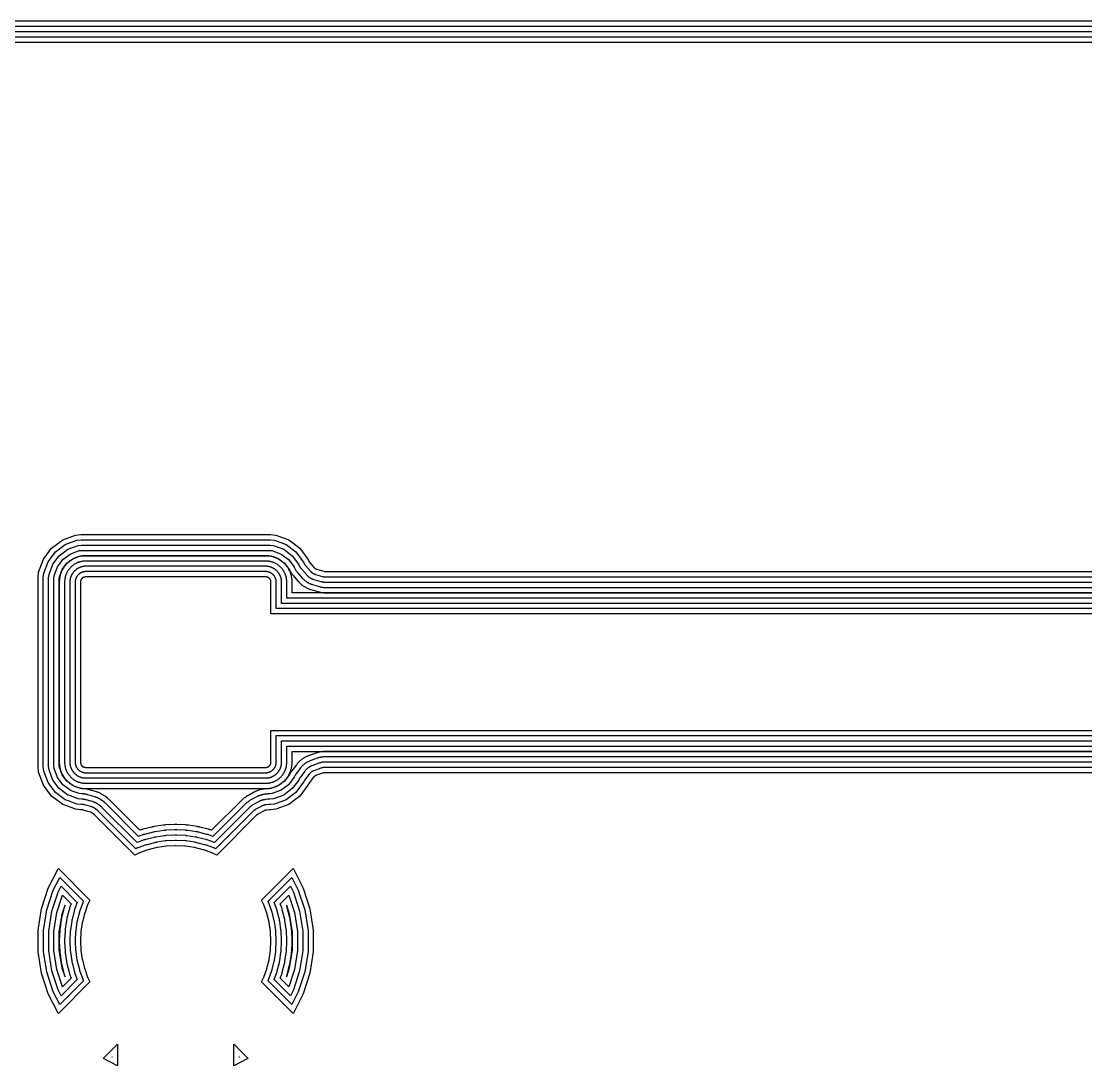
# Model space of a CAD drawing. Header units: metres. Extents: x 1.9 to 53.8, y 3.3 to 25.9.
# Drawn here: x 7.74 to 17.8, y 15.98 to 25.85 of the extents above; entities that cross this region are included whole.
import ezdxf

# ---------------------------------------------------------------- set-up
doc = ezdxf.new("R2010")
doc.units = ezdxf.units.M

msp = doc.modelspace()

# ---------------------------------------------------------------- linework, layer by layer
for points in [[(53.4, 25.85), (2.3, 25.85)], [(53.4, 25.8), (2.3, 25.8)], [(53.4, 25.75), (2.3, 25.75)], [(53.4, 25.7), (2.3, 25.7)], [(53.4, 25.65), (2.3, 25.65)], [(7.899, 20.595), (7.905, 20.646), (7.951, 20.768), (8.028, 20.872), (8.132, 20.949), (8.254, 20.995), (8.305, 21), (10.095, 21), (10.146, 20.995), (10.268, 20.949), (10.372, 20.872), (10.449, 20.768), (10.451, 20.764), (10.452, 20.762), (10.455, 20.754), (10.456, 20.753), (10.456, 20.752), (10.457, 20.75), (10.457, 20.749), (10.458, 20.748), (10.458, 20.747), (10.459, 20.746), (10.46, 20.745), (10.461, 20.744), (10.461, 20.743), (10.462, 20.742), (10.463, 20.741), (10.464, 20.74), (10.509, 20.687), (10.51, 20.687), (10.511, 20.686), (10.512, 20.685), (10.513, 20.684), (10.514, 20.683), (10.515, 20.682), (10.516, 20.681), (10.517, 20.681), (10.518, 20.68), (10.519, 20.679), (10.52, 20.678), (10.521, 20.678), (10.522, 20.677), (10.523, 20.677), (10.524, 20.676), (10.525, 20.675), (10.526, 20.675), (10.527, 20.674), (10.528, 20.674), (10.529, 20.673), (10.531, 20.673), (10.532, 20.673), (10.533, 20.672), (10.6, 20.653), (10.601, 20.652), (10.602, 20.652), (10.604, 20.652), (10.605, 20.651), (10.606, 20.651), (10.607, 20.651), (10.608, 20.651), (10.609, 20.651), (10.611, 20.651), (10.612, 20.651), (10.613, 20.651), (10.614, 20.651), (19.365, 20.651)], [(7.949, 20.593), (7.954, 20.634), (7.995, 20.744), (8.064, 20.836), (8.156, 20.905), (8.266, 20.946), (8.307, 20.95), (10.093, 20.95), (10.134, 20.946), (10.244, 20.905), (10.336, 20.836), (10.405, 20.744), (10.406, 20.743), (10.409, 20.735), (10.41, 20.732), (10.411, 20.73), (10.412, 20.728), (10.413, 20.726), (10.414, 20.724), (10.416, 20.721), (10.417, 20.719), (10.418, 20.717), (10.42, 20.715), (10.421, 20.713), (10.423, 20.711), (10.424, 20.709), (10.426, 20.708), (10.472, 20.655), (10.473, 20.653), (10.475, 20.651), (10.477, 20.649), (10.478, 20.648), (10.48, 20.646), (10.482, 20.644), (10.484, 20.643), (10.486, 20.641), (10.488, 20.64), (10.49, 20.638), (10.492, 20.637), (10.494, 20.635), (10.496, 20.634), (10.498, 20.633), (10.501, 20.632), (10.503, 20.631), (10.505, 20.629), (10.507, 20.628), (10.51, 20.628), (10.512, 20.627), (10.514, 20.626), (10.517, 20.625), (10.519, 20.624), (10.586, 20.605), (10.588, 20.604), (10.591, 20.603), (10.593, 20.603), (10.595, 20.602), (10.598, 20.602), (10.6, 20.602), (10.602, 20.601), (10.605, 20.601), (10.607, 20.601), (10.609, 20.601), (10.612, 20.601), (10.614, 20.601), (19.365, 20.601)], [(7.999, 20.59), (8.003, 20.623), (8.039, 20.72), (8.1, 20.8), (8.18, 20.861), (8.277, 20.897), (8.31, 20.9), (10.09, 20.9), (10.123, 20.897), (10.22, 20.861), (10.3, 20.8), (10.361, 20.719), (10.363, 20.716), (10.364, 20.712), (10.366, 20.709), (10.367, 20.705), (10.369, 20.702), (10.371, 20.699), (10.373, 20.696), (10.375, 20.693), (10.377, 20.689), (10.379, 20.686), (10.381, 20.683), (10.383, 20.68), (10.386, 20.678), (10.388, 20.675), (10.434, 20.622), (10.436, 20.619), (10.439, 20.616), (10.441, 20.614), (10.444, 20.611), (10.447, 20.609), (10.45, 20.606), (10.452, 20.604), (10.455, 20.602), (10.458, 20.599), (10.461, 20.597), (10.464, 20.595), (10.468, 20.593), (10.471, 20.591), (10.474, 20.589), (10.477, 20.587), (10.481, 20.586), (10.484, 20.584), (10.487, 20.583), (10.491, 20.581), (10.494, 20.58), (10.498, 20.579), (10.501, 20.577), (10.505, 20.576), (10.572, 20.557), (10.575, 20.556), (10.579, 20.555), (10.582, 20.554), (10.586, 20.553), (10.589, 20.553), (10.593, 20.552), (10.596, 20.552), (10.6, 20.551), (10.603, 20.551), (10.607, 20.551), (10.611, 20.551), (10.614, 20.551), (19.365, 20.551)], [(8.049, 20.587), (8.052, 20.611), (8.084, 20.695), (8.135, 20.765), (8.204, 20.816), (8.289, 20.848), (8.313, 20.85), (10.087, 20.85), (10.111, 20.848), (10.195, 20.816), (10.265, 20.765), (10.318, 20.694), (10.319, 20.692), (10.321, 20.687), (10.323, 20.683), (10.325, 20.679), (10.327, 20.674), (10.33, 20.67), (10.333, 20.666), (10.335, 20.662), (10.338, 20.658), (10.341, 20.654), (10.344, 20.65), (10.347, 20.646), (10.35, 20.642), (10.396, 20.589), (10.399, 20.585), (10.403, 20.582), (10.406, 20.578), (10.41, 20.575), (10.413, 20.572), (10.417, 20.568), (10.421, 20.565), (10.425, 20.562), (10.429, 20.559), (10.433, 20.556), (10.437, 20.553), (10.441, 20.551), (10.445, 20.548), (10.45, 20.546), (10.454, 20.543), (10.458, 20.541), (10.463, 20.539), (10.467, 20.537), (10.472, 20.535), (10.477, 20.533), (10.481, 20.531), (10.486, 20.53), (10.491, 20.528), (10.558, 20.509), (10.562, 20.507), (10.567, 20.506), (10.572, 20.505), (10.576, 20.504), (10.581, 20.503), (10.586, 20.503), (10.59, 20.502), (10.595, 20.501), (10.6, 20.501), (10.605, 20.501), (10.609, 20.501), (10.614, 20.501), (19.365, 20.501)], [(8.099, 20.584), (8.101, 20.6), (8.128, 20.671), (8.171, 20.729), (8.229, 20.772), (8.3, 20.799), (8.316, 20.8), (10.084, 20.8), (10.1, 20.799), (10.171, 20.772), (10.229, 20.729), (10.274, 20.668), (10.275, 20.666), (10.278, 20.66), (10.281, 20.655), (10.284, 20.65), (10.287, 20.644), (10.29, 20.639), (10.294, 20.634), (10.297, 20.629), (10.301, 20.624), (10.305, 20.619), (10.308, 20.614), (10.312, 20.609), (10.358, 20.556), (10.362, 20.552), (10.367, 20.547), (10.371, 20.543), (10.375, 20.539), (10.38, 20.534), (10.385, 20.53), (10.389, 20.526), (10.394, 20.522), (10.399, 20.519), (10.404, 20.515), (10.409, 20.512), (10.415, 20.508), (10.42, 20.505), (10.425, 20.502), (10.431, 20.499), (10.436, 20.496), (10.442, 20.493), (10.448, 20.491), (10.453, 20.488), (10.459, 20.486), (10.465, 20.484), (10.471, 20.482), (10.477, 20.48), (10.544, 20.461), (10.549, 20.459), (10.555, 20.458), (10.561, 20.456), (10.567, 20.455), (10.573, 20.454), (10.579, 20.453), (10.584, 20.452), (10.59, 20.452), (10.596, 20.451), (10.602, 20.451), (10.608, 20.451), (10.614, 20.451), (19.365, 20.451)], [(19.7, 20.45), (10.3, 20.45), (10.3, 20.55), (10.3, 20.556), (10.3, 20.562), (10.299, 20.568), (10.299, 20.575), (10.298, 20.581), (10.297, 20.587), (10.296, 20.593), (10.295, 20.599), (10.294, 20.605), (10.293, 20.611), (10.291, 20.617), (10.289, 20.623), (10.287, 20.628), (10.285, 20.634), (10.283, 20.64), (10.281, 20.646), (10.279, 20.651), (10.276, 20.657), (10.273, 20.662), (10.27, 20.668), (10.268, 20.673), (10.264, 20.679), (10.261, 20.684), (10.258, 20.689), (10.254, 20.694), (10.251, 20.699), (10.247, 20.704), (10.243, 20.709), (10.239, 20.713), (10.235, 20.718), (10.231, 20.722), (10.227, 20.727), (10.222, 20.731), (10.218, 20.735), (10.213, 20.739), (10.209, 20.743), (10.204, 20.747), (10.199, 20.751), (10.194, 20.754), (10.189, 20.758), (10.184, 20.761), (10.179, 20.764), (10.173, 20.768), (10.168, 20.77), (10.162, 20.773), (10.157, 20.776), (10.151, 20.779), (10.146, 20.781), (10.14, 20.783), (10.134, 20.785), (10.128, 20.787), (10.123, 20.789), (10.117, 20.791), (10.111, 20.793), (10.105, 20.794), (10.099, 20.795), (10.093, 20.796), (10.087, 20.797), (10.081, 20.798), (10.075, 20.799), (10.068, 20.799), (10.062, 20.8), (10.056, 20.8), (10.05, 20.8), (8.35, 20.8), (8.344, 20.8), (8.338, 20.8), (8.332, 20.799), (8.325, 20.799), (8.319, 20.798), (8.313, 20.797), (8.307, 20.796), (8.301, 20.795), (8.295, 20.794), (8.289, 20.793), (8.283, 20.791), (8.277, 20.789), (8.272, 20.787), (8.266, 20.785), (8.26, 20.783), (8.254, 20.781), (8.249, 20.779), (8.243, 20.776), (8.238, 20.773), (8.232, 20.77), (8.227, 20.768), (8.221, 20.764), (8.216, 20.761), (8.211, 20.758), (8.206, 20.754), (8.201, 20.751), (8.196, 20.747), (8.191, 20.743), (8.187, 20.739), (8.182, 20.735), (8.178, 20.731), (8.173, 20.727), (8.169, 20.722), (8.165, 20.718), (8.161, 20.713), (8.157, 20.709), (8.153, 20.704), (8.149, 20.699), (8.146, 20.694), (8.142, 20.689), (8.139, 20.684), (8.136, 20.679), (8.132, 20.673), (8.13, 20.668), (8.127, 20.662), (8.124, 20.657), (8.121, 20.651), (8.119, 20.646), (8.117, 20.64), (8.115, 20.634), (8.113, 20.628), (8.111, 20.623), (8.109, 20.617), (8.107, 20.611), (8.106, 20.605), (8.105, 20.599), (8.104, 20.593), (8.103, 20.587), (8.102, 20.581), (8.101, 20.575), (8.101, 20.568), (8.1, 20.562), (8.1, 20.556), (8.1, 20.55), (8.1, 18.85), (8.1, 18.844), (8.1, 18.838), (8.101, 18.832), (8.101, 18.825), (8.102, 18.819), (8.103, 18.813), (8.104, 18.807), (8.105, 18.801), (8.106, 18.795), (8.107, 18.789), (8.109, 18.783), (8.111, 18.777), (8.113, 18.772), (8.115, 18.766), (8.117, 18.76), (8.119, 18.754), (8.121, 18.749), (8.124, 18.743), (8.127, 18.738), (8.13, 18.732), (8.132, 18.727), (8.136, 18.721), (8.139, 18.716), (8.142, 18.711), (8.146, 18.706), (8.149, 18.701), (8.153, 18.696), (8.157, 18.691), (8.161, 18.687), (8.165, 18.682), (8.169, 18.678), (8.173, 18.673), (8.178, 18.669), (8.182, 18.665), (8.187, 18.661), (8.191, 18.657), (8.196, 18.653), (8.201, 18.649), (8.206, 18.646), (8.211, 18.642), (8.216, 18.639), (8.221, 18.636), (8.227, 18.632), (8.232, 18.63), (8.238, 18.627), (8.243, 18.624), (8.249, 18.621), (8.254, 18.619), (8.26, 18.617), (8.266, 18.615), (8.272, 18.613), (8.277, 18.611), (8.283, 18.609), (8.289, 18.607), (8.295, 18.606), (8.301, 18.605), (8.307, 18.604), (8.313, 18.603), (8.319, 18.602), (8.325, 18.601), (8.332, 18.601), (8.338, 18.6), (8.344, 18.6), (8.35, 18.6)], [(19.752, 20.4), (10.25, 20.4), (10.25, 20.55), (10.25, 20.555), (10.25, 20.56), (10.249, 20.565), (10.249, 20.57), (10.248, 20.574), (10.248, 20.579), (10.247, 20.584), (10.246, 20.589), (10.245, 20.594), (10.244, 20.599), (10.243, 20.603), (10.241, 20.608), (10.24, 20.613), (10.238, 20.617), (10.237, 20.622), (10.235, 20.627), (10.233, 20.631), (10.231, 20.636), (10.229, 20.64), (10.226, 20.644), (10.224, 20.649), (10.222, 20.653), (10.219, 20.657), (10.216, 20.661), (10.214, 20.665), (10.211, 20.669), (10.208, 20.673), (10.205, 20.677), (10.201, 20.681), (10.198, 20.684), (10.195, 20.688), (10.191, 20.691), (10.188, 20.695), (10.184, 20.698), (10.181, 20.701), (10.177, 20.705), (10.173, 20.708), (10.169, 20.711), (10.165, 20.714), (10.161, 20.716), (10.157, 20.719), (10.153, 20.722), (10.149, 20.724), (10.144, 20.726), (10.14, 20.729), (10.136, 20.731), (10.131, 20.733), (10.127, 20.735), (10.122, 20.737), (10.117, 20.738), (10.113, 20.74), (10.108, 20.741), (10.103, 20.743), (10.099, 20.744), (10.094, 20.745), (10.089, 20.746), (10.084, 20.747), (10.079, 20.748), (10.074, 20.748), (10.07, 20.749), (10.065, 20.749), (10.06, 20.75), (10.055, 20.75), (10.05, 20.75), (8.35, 20.75), (8.345, 20.75), (8.34, 20.75), (8.335, 20.749), (8.33, 20.749), (8.326, 20.748), (8.321, 20.748), (8.316, 20.747), (8.311, 20.746), (8.306, 20.745), (8.301, 20.744), (8.297, 20.743), (8.292, 20.741), (8.287, 20.74), (8.283, 20.738), (8.278, 20.737), (8.273, 20.735), (8.269, 20.733), (8.264, 20.731), (8.26, 20.729), (8.256, 20.726), (8.251, 20.724), (8.247, 20.722), (8.243, 20.719), (8.239, 20.716), (8.235, 20.714), (8.231, 20.711), (8.227, 20.708), (8.223, 20.705), (8.219, 20.701), (8.216, 20.698), (8.212, 20.695), (8.209, 20.691), (8.205, 20.688), (8.202, 20.684), (8.199, 20.681), (8.195, 20.677), (8.192, 20.673), (8.189, 20.669), (8.186, 20.665), (8.184, 20.661), (8.181, 20.657), (8.178, 20.653), (8.176, 20.649), (8.174, 20.644), (8.171, 20.64), (8.169, 20.636), (8.167, 20.631), (8.165, 20.627), (8.163, 20.622), (8.162, 20.617), (8.16, 20.613), (8.159, 20.608), (8.157, 20.603), (8.156, 20.599), (8.155, 20.594), (8.154, 20.589), (8.153, 20.584), (8.152, 20.579), (8.152, 20.574), (8.151, 20.57), (8.151, 20.565), (8.15, 20.56), (8.15, 20.555), (8.15, 20.55), (8.15, 18.85), (8.15, 18.845), (8.15, 18.84), (8.151, 18.835), (8.151, 18.83), (8.152, 18.826), (8.152, 18.821), (8.153, 18.816), (8.154, 18.811), (8.155, 18.806), (8.156, 18.801), (8.157, 18.797), (8.159, 18.792), (8.16, 18.787), (8.162, 18.783), (8.163, 18.778), (8.165, 18.773), (8.167, 18.769), (8.169, 18.764), (8.171, 18.76), (8.174, 18.756), (8.176, 18.751), (8.178, 18.747), (8.181, 18.743), (8.184, 18.739), (8.186, 18.735), (8.189, 18.731), (8.192, 18.727), (8.195, 18.723), (8.199, 18.719), (8.202, 18.716), (8.205, 18.712), (8.209, 18.709), (8.212, 18.705), (8.216, 18.702), (8.219, 18.699), (8.223, 18.695), (8.227, 18.692), (8.231, 18.689), (8.235, 18.686), (8.239, 18.684), (8.243, 18.681), (8.247, 18.678), (8.251, 18.676), (8.256, 18.674), (8.26, 18.671), (8.264, 18.669), (8.269, 18.667), (8.273, 18.665), (8.278, 18.663), (8.283, 18.662), (8.287, 18.66), (8.292, 18.659), (8.297, 18.657), (8.301, 18.656), (8.306, 18.655), (8.311, 18.654), (8.316, 18.653), (8.321, 18.652), (8.326, 18.652), (8.33, 18.651), (8.335, 18.651), (8.34, 18.65), (8.345, 18.65), (8.35, 18.65)], [(19.805, 20.35), (10.2, 20.35), (10.2, 20.55), (10.2, 20.554), (10.2, 20.557), (10.2, 20.561), (10.199, 20.565), (10.199, 20.568), (10.198, 20.572), (10.198, 20.576), (10.197, 20.579), (10.196, 20.583), (10.195, 20.586), (10.195, 20.59), (10.194, 20.594), (10.192, 20.597), (10.191, 20.601), (10.19, 20.604), (10.189, 20.607), (10.187, 20.611), (10.186, 20.614), (10.184, 20.617), (10.182, 20.621), (10.181, 20.624), (10.179, 20.627), (10.177, 20.63), (10.175, 20.633), (10.173, 20.636), (10.17, 20.639), (10.168, 20.642), (10.166, 20.645), (10.164, 20.648), (10.161, 20.651), (10.159, 20.653), (10.156, 20.656), (10.153, 20.659), (10.151, 20.661), (10.148, 20.664), (10.145, 20.666), (10.142, 20.668), (10.139, 20.67), (10.136, 20.673), (10.133, 20.675), (10.13, 20.677), (10.127, 20.679), (10.124, 20.681), (10.121, 20.682), (10.117, 20.684), (10.114, 20.686), (10.111, 20.687), (10.107, 20.689), (10.104, 20.69), (10.101, 20.691), (10.097, 20.692), (10.094, 20.694), (10.09, 20.695), (10.086, 20.695), (10.083, 20.696), (10.079, 20.697), (10.076, 20.698), (10.072, 20.698), (10.068, 20.699), (10.065, 20.699), (10.061, 20.7), (10.057, 20.7), (10.054, 20.7), (10.05, 20.7), (8.35, 20.7), (8.346, 20.7), (8.343, 20.7), (8.339, 20.7), (8.335, 20.699), (8.332, 20.699), (8.328, 20.698), (8.324, 20.698), (8.321, 20.697), (8.317, 20.696), (8.314, 20.695), (8.31, 20.695), (8.306, 20.694), (8.303, 20.692), (8.299, 20.691), (8.296, 20.69), (8.293, 20.689), (8.289, 20.687), (8.286, 20.686), (8.283, 20.684), (8.279, 20.682), (8.276, 20.681), (8.273, 20.679), (8.27, 20.677), (8.267, 20.675), (8.264, 20.673), (8.261, 20.67), (8.258, 20.668), (8.255, 20.666), (8.252, 20.664), (8.249, 20.661), (8.247, 20.659), (8.244, 20.656), (8.241, 20.653), (8.239, 20.651), (8.236, 20.648), (8.234, 20.645), (8.232, 20.642), (8.23, 20.639), (8.227, 20.636), (8.225, 20.633), (8.223, 20.63), (8.221, 20.627), (8.219, 20.624), (8.218, 20.621), (8.216, 20.617), (8.214, 20.614), (8.213, 20.611), (8.211, 20.607), (8.21, 20.604), (8.209, 20.601), (8.208, 20.597), (8.206, 20.594), (8.205, 20.59), (8.204, 20.586), (8.204, 20.583), (8.203, 20.579), (8.202, 20.576), (8.202, 20.572), (8.201, 20.568), (8.201, 20.565), (8.2, 20.561), (8.2, 20.557), (8.2, 20.554), (8.2, 20.55), (8.2, 18.85), (8.2, 18.846), (8.2, 18.843), (8.2, 18.839), (8.201, 18.835), (8.201, 18.832), (8.202, 18.828), (8.202, 18.824), (8.203, 18.821), (8.204, 18.817), (8.204, 18.814), (8.205, 18.81), (8.206, 18.806), (8.208, 18.803), (8.209, 18.799), (8.21, 18.796), (8.211, 18.793), (8.213, 18.789), (8.214, 18.786), (8.216, 18.783), (8.218, 18.779), (8.219, 18.776), (8.221, 18.773), (8.223, 18.77), (8.225, 18.767), (8.227, 18.764), (8.23, 18.761), (8.232, 18.758), (8.234, 18.755), (8.236, 18.752), (8.239, 18.749), (8.241, 18.747), (8.244, 18.744), (8.247, 18.741), (8.249, 18.739), (8.252, 18.736), (8.255, 18.734), (8.258, 18.732), (8.261, 18.73), (8.264, 18.727), (8.267, 18.725), (8.27, 18.723), (8.273, 18.721), (8.276, 18.719), (8.279, 18.718), (8.283, 18.716), (8.286, 18.714), (8.289, 18.713), (8.293, 18.711), (8.296, 18.71), (8.299, 18.709), (8.303, 18.708), (8.306, 18.706), (8.31, 18.705), (8.314, 18.704), (8.317, 18.704), (8.321, 18.703), (8.324, 18.702), (8.328, 18.702), (8.332, 18.701), (8.335, 18.701), (8.339, 18.7), (8.343, 18.7), (8.346, 18.7), (8.35, 18.7)], [(19.861, 20.3), (10.15, 20.3), (10.15, 20.55), (10.15, 20.552), (10.15, 20.555), (10.15, 20.557), (10.15, 20.56), (10.149, 20.562), (10.149, 20.565), (10.149, 20.567), (10.148, 20.57), (10.148, 20.572), (10.147, 20.574), (10.146, 20.577), (10.146, 20.579), (10.145, 20.581), (10.144, 20.584), (10.143, 20.586), (10.142, 20.588), (10.141, 20.591), (10.14, 20.593), (10.139, 20.595), (10.138, 20.597), (10.137, 20.599), (10.136, 20.601), (10.134, 20.603), (10.133, 20.606), (10.132, 20.608), (10.13, 20.61), (10.129, 20.612), (10.127, 20.613), (10.126, 20.615), (10.124, 20.617), (10.122, 20.619), (10.121, 20.621), (10.119, 20.622), (10.117, 20.624), (10.115, 20.626), (10.113, 20.627), (10.112, 20.629), (10.11, 20.63), (10.108, 20.632), (10.106, 20.633), (10.103, 20.634), (10.101, 20.636), (10.099, 20.637), (10.097, 20.638), (10.095, 20.639), (10.093, 20.64), (10.091, 20.641), (10.088, 20.642), (10.086, 20.643), (10.084, 20.644), (10.081, 20.645), (10.079, 20.646), (10.077, 20.646), (10.074, 20.647), (10.072, 20.648), (10.07, 20.648), (10.067, 20.649), (10.065, 20.649), (10.062, 20.649), (10.06, 20.65), (10.057, 20.65), (10.055, 20.65), (10.052, 20.65), (10.05, 20.65), (8.35, 20.65), (8.348, 20.65), (8.345, 20.65), (8.343, 20.65), (8.34, 20.65), (8.338, 20.649), (8.335, 20.649), (8.333, 20.649), (8.33, 20.648), (8.328, 20.648), (8.326, 20.647), (8.323, 20.646), (8.321, 20.646), (8.319, 20.645), (8.316, 20.644), (8.314, 20.643), (8.312, 20.642), (8.309, 20.641), (8.307, 20.64), (8.305, 20.639), (8.303, 20.638), (8.301, 20.637), (8.299, 20.636), (8.297, 20.634), (8.294, 20.633), (8.292, 20.632), (8.29, 20.63), (8.288, 20.629), (8.287, 20.627), (8.285, 20.626), (8.283, 20.624), (8.281, 20.622), (8.279, 20.621), (8.278, 20.619), (8.276, 20.617), (8.274, 20.615), (8.273, 20.613), (8.271, 20.612), (8.27, 20.61), (8.268, 20.608), (8.267, 20.606), (8.266, 20.603), (8.264, 20.601), (8.263, 20.599), (8.262, 20.597), (8.261, 20.595), (8.26, 20.593), (8.259, 20.591), (8.258, 20.588), (8.257, 20.586), (8.256, 20.584), (8.255, 20.581), (8.254, 20.579), (8.254, 20.577), (8.253, 20.574), (8.252, 20.572), (8.252, 20.57), (8.251, 20.567), (8.251, 20.565), (8.251, 20.562), (8.25, 20.56), (8.25, 20.557), (8.25, 20.555), (8.25, 20.552), (8.25, 20.55), (8.25, 18.85), (8.25, 18.848), (8.25, 18.845), (8.25, 18.843), (8.25, 18.84), (8.251, 18.838), (8.251, 18.835), (8.251, 18.833), (8.252, 18.83), (8.252, 18.828), (8.253, 18.826), (8.254, 18.823), (8.254, 18.821), (8.255, 18.819), (8.256, 18.816), (8.257, 18.814), (8.258, 18.812), (8.259, 18.809), (8.26, 18.807), (8.261, 18.805), (8.262, 18.803), (8.263, 18.801), (8.264, 18.799), (8.266, 18.797), (8.267, 18.794), (8.268, 18.792), (8.27, 18.79), (8.271, 18.788), (8.273, 18.787), (8.274, 18.785), (8.276, 18.783), (8.278, 18.781), (8.279, 18.779), (8.281, 18.778), (8.283, 18.776), (8.285, 18.774), (8.287, 18.773), (8.288, 18.771), (8.29, 18.77), (8.292, 18.768), (8.294, 18.767), (8.297, 18.766), (8.299, 18.764), (8.301, 18.763), (8.303, 18.762), (8.305, 18.761), (8.307, 18.76), (8.309, 18.759), (8.312, 18.758), (8.314, 18.757), (8.316, 18.756), (8.319, 18.755), (8.321, 18.754), (8.323, 18.754), (8.326, 18.753), (8.328, 18.752), (8.33, 18.752), (8.333, 18.751), (8.335, 18.751), (8.338, 18.751), (8.34, 18.75), (8.343, 18.75), (8.345, 18.75), (8.348, 18.75), (8.35, 18.75)], [(20.294, 18.749), (10.614, 18.749), (10.612, 18.749), (10.604, 18.749), (10.602, 18.749), (10.601, 18.749), (10.6, 18.749), (10.599, 18.749), (10.597, 18.749), (10.596, 18.748), (10.595, 18.748), (10.594, 18.748), (10.593, 18.748), (10.591, 18.747), (10.59, 18.747), (10.589, 18.746), (10.588, 18.746), (10.522, 18.722), (10.521, 18.721), (10.52, 18.721), (10.519, 18.72), (10.518, 18.72), (10.517, 18.719), (10.516, 18.718), (10.515, 18.718), (10.513, 18.717), (10.512, 18.717), (10.511, 18.716), (10.51, 18.715), (10.509, 18.714), (10.508, 18.714), (10.507, 18.713), (10.507, 18.712), (10.506, 18.711), (10.505, 18.71), (10.504, 18.709), (10.503, 18.709), (10.502, 18.708), (10.501, 18.707), (10.501, 18.706), (10.5, 18.705), (10.458, 18.649), (10.457, 18.648), (10.457, 18.647), (10.456, 18.646), (10.455, 18.645), (10.455, 18.644), (10.454, 18.643), (10.454, 18.642), (10.453, 18.641), (10.452, 18.64), (10.452, 18.639), (10.452, 18.637), (10.451, 18.636), (10.449, 18.632), (10.372, 18.528), (10.268, 18.451), (10.146, 18.405), (10.095, 18.4), (10.087, 18.4), (10.086, 18.399), (10.085, 18.399), (10.083, 18.399), (10.082, 18.399), (10.056, 18.396), (10.054, 18.396), (10.053, 18.396), (10.052, 18.396), (10.051, 18.396), (10.05, 18.395), (10.048, 18.395), (10.047, 18.395), (10.046, 18.394), (10.045, 18.394), (10.044, 18.394), (10.043, 18.393), (10.041, 18.393), (10.04, 18.392), (10.039, 18.392), (10.038, 18.391), (10.037, 18.391), (9.976, 18.357), (9.975, 18.356), (9.974, 18.356), (9.973, 18.355), (9.972, 18.355), (9.971, 18.354), (9.97, 18.353), (9.969, 18.352), (9.968, 18.352), (9.967, 18.351), (9.966, 18.35), (9.965, 18.349), (9.964, 18.349), (9.587, 17.971), (9.547, 17.99), (9.546, 17.991), (9.544, 17.991), (9.543, 17.992), (9.542, 17.992), (9.464, 18.02), (9.462, 18.021), (9.461, 18.021), (9.46, 18.022), (9.459, 18.022), (9.378, 18.042), (9.377, 18.042), (9.376, 18.043), (9.374, 18.043), (9.373, 18.043), (9.291, 18.055), (9.289, 18.056), (9.288, 18.056), (9.287, 18.056), (9.286, 18.056), (9.202, 18.06), (9.201, 18.06), (9.2, 18.06), (9.199, 18.06), (9.198, 18.06), (9.114, 18.056), (9.113, 18.056), (9.112, 18.056), (9.111, 18.056), (9.109, 18.055), (9.027, 18.043), (9.026, 18.043), (9.024, 18.043), (9.023, 18.042), (9.022, 18.042), (8.941, 18.022), (8.94, 18.022), (8.939, 18.021), (8.938, 18.021), (8.936, 18.02), (8.858, 17.992), (8.857, 17.992), (8.856, 17.991), (8.854, 17.991), (8.853, 17.99), (8.813, 17.971), (8.436, 18.349), (8.435, 18.349), (8.434, 18.35), (8.433, 18.351), (8.432, 18.352), (8.411, 18.369), (8.41, 18.37), (8.409, 18.37), (8.408, 18.371), (8.407, 18.372), (8.406, 18.372), (8.405, 18.373), (8.404, 18.374), (8.403, 18.374), (8.402, 18.375), (8.401, 18.375), (8.4, 18.376), (8.398, 18.376), (8.397, 18.377), (8.396, 18.377), (8.395, 18.377), (8.394, 18.378), (8.327, 18.397), (8.326, 18.398), (8.324, 18.398), (8.323, 18.398), (8.322, 18.399), (8.321, 18.399), (8.32, 18.399), (8.319, 18.399), (8.317, 18.399), (8.316, 18.399), (8.315, 18.399), (8.314, 18.399), (8.313, 18.4), (8.305, 18.4), (8.254, 18.405), (8.17, 18.436), (8.132, 18.451), (8.028, 18.528), (7.951, 18.632), (7.905, 18.754), (7.899, 18.805), (7.899, 20.595)], [(20.289, 18.799), (10.614, 18.799), (10.611, 18.799), (10.602, 18.799), (10.599, 18.799), (10.597, 18.799), (10.594, 18.799), (10.592, 18.798), (10.589, 18.798), (10.587, 18.797), (10.585, 18.797), (10.582, 18.796), (10.58, 18.796), (10.577, 18.795), (10.575, 18.794), (10.573, 18.794), (10.57, 18.793), (10.505, 18.768), (10.503, 18.768), (10.5, 18.767), (10.498, 18.766), (10.496, 18.765), (10.494, 18.763), (10.491, 18.762), (10.489, 18.761), (10.487, 18.76), (10.485, 18.758), (10.483, 18.757), (10.481, 18.756), (10.479, 18.754), (10.477, 18.753), (10.475, 18.751), (10.473, 18.749), (10.471, 18.748), (10.47, 18.746), (10.468, 18.744), (10.466, 18.742), (10.464, 18.74), (10.463, 18.739), (10.461, 18.737), (10.46, 18.735), (10.418, 18.679), (10.417, 18.677), (10.415, 18.675), (10.414, 18.673), (10.413, 18.671), (10.411, 18.669), (10.41, 18.667), (10.409, 18.665), (10.408, 18.663), (10.407, 18.66), (10.406, 18.658), (10.405, 18.656), (10.336, 18.564), (10.244, 18.495), (10.134, 18.454), (10.093, 18.45), (10.087, 18.45), (10.085, 18.449), (10.082, 18.449), (10.079, 18.449), (10.077, 18.449), (10.05, 18.446), (10.048, 18.446), (10.045, 18.445), (10.043, 18.445), (10.041, 18.445), (10.038, 18.444), (10.036, 18.443), (10.033, 18.443), (10.031, 18.442), (10.029, 18.441), (10.026, 18.441), (10.024, 18.44), (10.022, 18.439), (10.02, 18.438), (10.017, 18.437), (10.015, 18.436), (10.013, 18.434), (9.952, 18.401), (9.95, 18.4), (9.948, 18.399), (9.946, 18.397), (9.944, 18.396), (9.942, 18.395), (9.94, 18.393), (9.938, 18.392), (9.936, 18.39), (9.934, 18.389), (9.932, 18.387), (9.931, 18.386), (9.929, 18.384), (9.577, 18.032), (9.568, 18.036), (9.566, 18.037), (9.564, 18.038), (9.561, 18.039), (9.559, 18.039), (9.48, 18.068), (9.478, 18.068), (9.476, 18.069), (9.473, 18.07), (9.471, 18.07), (9.39, 18.091), (9.388, 18.091), (9.385, 18.092), (9.383, 18.092), (9.38, 18.093), (9.298, 18.105), (9.296, 18.105), (9.293, 18.105), (9.291, 18.106), (9.288, 18.106), (9.205, 18.11), (9.202, 18.11), (9.2, 18.11), (9.198, 18.11), (9.195, 18.11), (9.112, 18.106), (9.109, 18.106), (9.107, 18.105), (9.104, 18.105), (9.102, 18.105), (9.02, 18.093), (9.017, 18.092), (9.015, 18.092), (9.012, 18.091), (9.01, 18.091), (8.929, 18.07), (8.927, 18.07), (8.924, 18.069), (8.922, 18.068), (8.92, 18.068), (8.841, 18.039), (8.839, 18.039), (8.836, 18.038), (8.834, 18.037), (8.832, 18.036), (8.823, 18.032), (8.471, 18.384), (8.469, 18.386), (8.467, 18.388), (8.465, 18.389), (8.463, 18.391), (8.442, 18.408), (8.441, 18.409), (8.439, 18.411), (8.437, 18.412), (8.435, 18.413), (8.432, 18.415), (8.43, 18.416), (8.428, 18.417), (8.426, 18.418), (8.424, 18.42), (8.422, 18.421), (8.419, 18.422), (8.417, 18.423), (8.415, 18.423), (8.413, 18.424), (8.41, 18.425), (8.408, 18.426), (8.341, 18.445), (8.339, 18.446), (8.336, 18.447), (8.334, 18.447), (8.332, 18.448), (8.329, 18.448), (8.327, 18.448), (8.325, 18.449), (8.322, 18.449), (8.32, 18.449), (8.317, 18.449), (8.315, 18.449), (8.313, 18.45), (8.307, 18.45), (8.266, 18.454), (8.188, 18.483), (8.156, 18.495), (8.064, 18.564), (7.995, 18.656), (7.954, 18.766), (7.949, 18.807), (7.949, 20.593)], [(20.284, 18.849), (10.614, 18.849), (10.609, 18.849), (10.6, 18.849), (10.596, 18.849), (10.593, 18.849), (10.589, 18.848), (10.585, 18.848), (10.582, 18.847), (10.578, 18.847), (10.574, 18.846), (10.571, 18.845), (10.567, 18.844), (10.563, 18.843), (10.56, 18.842), (10.556, 18.841), (10.553, 18.84), (10.487, 18.815), (10.484, 18.814), (10.48, 18.813), (10.477, 18.811), (10.474, 18.809), (10.47, 18.808), (10.467, 18.806), (10.464, 18.804), (10.461, 18.802), (10.458, 18.8), (10.454, 18.798), (10.451, 18.796), (10.448, 18.794), (10.446, 18.791), (10.443, 18.789), (10.44, 18.787), (10.437, 18.784), (10.434, 18.781), (10.432, 18.779), (10.429, 18.776), (10.427, 18.773), (10.424, 18.771), (10.422, 18.768), (10.42, 18.765), (10.378, 18.709), (10.376, 18.706), (10.374, 18.703), (10.372, 18.7), (10.37, 18.697), (10.368, 18.694), (10.366, 18.691), (10.365, 18.688), (10.363, 18.684), (10.362, 18.681), (10.3, 18.6), (10.22, 18.539), (10.123, 18.503), (10.09, 18.5), (10.087, 18.5), (10.083, 18.499), (10.079, 18.499), (10.075, 18.499), (10.071, 18.499), (10.045, 18.496), (10.041, 18.495), (10.038, 18.495), (10.034, 18.494), (10.03, 18.494), (10.027, 18.493), (10.023, 18.492), (10.02, 18.491), (10.016, 18.49), (10.013, 18.489), (10.009, 18.487), (10.006, 18.486), (10.002, 18.485), (9.999, 18.483), (9.996, 18.482), (9.992, 18.48), (9.989, 18.478), (9.928, 18.445), (9.925, 18.443), (9.922, 18.441), (9.919, 18.439), (9.916, 18.437), (9.913, 18.435), (9.91, 18.433), (9.907, 18.431), (9.904, 18.429), (9.901, 18.427), (9.899, 18.424), (9.896, 18.422), (9.894, 18.419), (9.565, 18.09), (9.497, 18.115), (9.494, 18.116), (9.49, 18.117), (9.487, 18.118), (9.483, 18.119), (9.402, 18.139), (9.399, 18.14), (9.395, 18.141), (9.391, 18.141), (9.388, 18.142), (9.305, 18.154), (9.302, 18.155), (9.298, 18.155), (9.294, 18.156), (9.291, 18.156), (9.207, 18.16), (9.204, 18.16), (9.2, 18.16), (9.196, 18.16), (9.193, 18.16), (9.109, 18.156), (9.106, 18.156), (9.102, 18.155), (9.098, 18.155), (9.095, 18.154), (9.012, 18.142), (9.009, 18.141), (9.005, 18.141), (9.001, 18.14), (8.998, 18.139), (8.917, 18.119), (8.913, 18.118), (8.91, 18.117), (8.906, 18.116), (8.903, 18.115), (8.835, 18.09), (8.506, 18.419), (8.504, 18.422), (8.501, 18.425), (8.498, 18.427), (8.494, 18.43), (8.474, 18.447), (8.471, 18.449), (8.468, 18.451), (8.465, 18.453), (8.462, 18.455), (8.459, 18.457), (8.456, 18.459), (8.452, 18.461), (8.449, 18.463), (8.446, 18.464), (8.443, 18.466), (8.439, 18.467), (8.436, 18.469), (8.432, 18.47), (8.429, 18.472), (8.425, 18.473), (8.422, 18.474), (8.355, 18.493), (8.351, 18.494), (8.348, 18.495), (8.345, 18.496), (8.341, 18.497), (8.338, 18.497), (8.334, 18.498), (8.33, 18.498), (8.327, 18.499), (8.323, 18.499), (8.32, 18.499), (8.316, 18.499), (8.313, 18.5), (8.31, 18.5), (8.277, 18.503), (8.205, 18.53), (8.18, 18.539), (8.1, 18.6), (8.039, 18.68), (8.003, 18.777), (7.999, 18.81), (7.999, 20.59)], [(20.279, 18.899), (10.614, 18.899), (10.607, 18.899), (10.598, 18.899), (10.593, 18.899), (10.588, 18.898), (10.583, 18.898), (10.578, 18.897), (10.574, 18.897), (10.569, 18.896), (10.564, 18.895), (10.559, 18.894), (10.554, 18.893), (10.549, 18.891), (10.545, 18.89), (10.54, 18.888), (10.535, 18.887), (10.47, 18.862), (10.465, 18.86), (10.461, 18.858), (10.456, 18.856), (10.452, 18.854), (10.447, 18.852), (10.443, 18.85), (10.439, 18.847), (10.434, 18.845), (10.43, 18.842), (10.426, 18.839), (10.422, 18.836), (10.418, 18.833), (10.414, 18.83), (10.41, 18.827), (10.407, 18.824), (10.403, 18.821), (10.399, 18.817), (10.396, 18.814), (10.392, 18.81), (10.389, 18.806), (10.386, 18.802), (10.383, 18.799), (10.38, 18.795), (10.338, 18.739), (10.335, 18.735), (10.332, 18.731), (10.33, 18.727), (10.327, 18.723), (10.325, 18.719), (10.322, 18.715), (10.32, 18.71), (10.319, 18.708), (10.265, 18.635), (10.195, 18.584), (10.111, 18.552), (10.087, 18.549), (10.082, 18.549), (10.077, 18.549), (10.071, 18.549), (10.066, 18.548), (10.04, 18.546), (10.035, 18.545), (10.03, 18.544), (10.025, 18.543), (10.02, 18.542), (10.015, 18.541), (10.011, 18.54), (10.006, 18.539), (10.001, 18.538), (9.997, 18.536), (9.992, 18.534), (9.987, 18.533), (9.983, 18.531), (9.978, 18.529), (9.974, 18.527), (9.969, 18.525), (9.965, 18.522), (9.904, 18.489), (9.9, 18.486), (9.896, 18.484), (9.891, 18.481), (9.888, 18.479), (9.884, 18.476), (9.88, 18.473), (9.876, 18.47), (9.872, 18.467), (9.869, 18.464), (9.865, 18.461), (9.862, 18.458), (9.858, 18.455), (9.552, 18.148), (9.514, 18.162), (9.509, 18.163), (9.505, 18.165), (9.5, 18.166), (9.495, 18.167), (9.414, 18.188), (9.41, 18.189), (9.405, 18.19), (9.4, 18.191), (9.395, 18.192), (9.313, 18.204), (9.308, 18.204), (9.303, 18.205), (9.298, 18.205), (9.293, 18.206), (9.21, 18.21), (9.205, 18.21), (9.2, 18.21), (9.195, 18.21), (9.19, 18.21), (9.107, 18.206), (9.102, 18.205), (9.097, 18.205), (9.092, 18.204), (9.087, 18.204), (9.005, 18.192), (9, 18.191), (8.995, 18.19), (8.99, 18.189), (8.986, 18.188), (8.905, 18.167), (8.9, 18.166), (8.895, 18.165), (8.891, 18.163), (8.886, 18.162), (8.848, 18.148), (8.542, 18.455), (8.538, 18.458), (8.534, 18.462), (8.53, 18.465), (8.526, 18.469), (8.505, 18.486), (8.501, 18.489), (8.497, 18.492), (8.493, 18.494), (8.489, 18.497), (8.485, 18.5), (8.481, 18.502), (8.477, 18.505), (8.472, 18.507), (8.468, 18.509), (8.464, 18.511), (8.459, 18.513), (8.455, 18.515), (8.45, 18.517), (8.445, 18.519), (8.441, 18.52), (8.436, 18.522), (8.369, 18.541), (8.364, 18.543), (8.36, 18.544), (8.355, 18.545), (8.351, 18.546), (8.346, 18.547), (8.341, 18.547), (8.336, 18.548), (8.332, 18.549), (8.327, 18.549), (8.322, 18.549), (8.317, 18.549), (8.313, 18.549), (8.289, 18.552), (8.223, 18.577), (8.204, 18.584), (8.135, 18.635), (8.084, 18.705), (8.052, 18.789), (8.049, 18.813), (8.049, 20.587)], [(20.274, 18.949), (10.614, 18.949), (10.605, 18.949), (10.596, 18.949), (10.59, 18.949), (10.584, 18.948), (10.578, 18.948), (10.572, 18.947), (10.566, 18.946), (10.56, 18.945), (10.553, 18.944), (10.547, 18.942), (10.541, 18.941), (10.536, 18.939), (10.53, 18.937), (10.524, 18.936), (10.518, 18.933), (10.452, 18.909), (10.447, 18.907), (10.441, 18.904), (10.435, 18.902), (10.43, 18.899), (10.424, 18.896), (10.419, 18.893), (10.413, 18.89), (10.408, 18.887), (10.403, 18.884), (10.398, 18.88), (10.393, 18.877), (10.388, 18.873), (10.383, 18.869), (10.378, 18.865), (10.373, 18.861), (10.369, 18.857), (10.364, 18.853), (10.36, 18.848), (10.356, 18.844), (10.351, 18.839), (10.347, 18.834), (10.343, 18.83), (10.34, 18.825), (10.298, 18.769), (10.294, 18.764), (10.291, 18.759), (10.288, 18.754), (10.284, 18.749), (10.281, 18.744), (10.279, 18.739), (10.276, 18.734), (10.229, 18.671), (10.171, 18.628), (10.1, 18.601), (10.084, 18.599), (10.081, 18.599), (10.074, 18.599), (10.067, 18.599), (10.061, 18.598), (10.034, 18.595), (10.028, 18.595), (10.022, 18.594), (10.016, 18.593), (10.01, 18.591), (10.004, 18.59), (9.998, 18.589), (9.992, 18.587), (9.986, 18.585), (9.98, 18.583), (9.975, 18.581), (9.969, 18.579), (9.963, 18.577), (9.958, 18.574), (9.952, 18.572), (9.947, 18.569), (9.941, 18.566), (9.88, 18.533), (9.875, 18.53), (9.87, 18.527), (9.864, 18.523), (9.859, 18.52), (9.855, 18.517), (9.85, 18.513), (9.845, 18.51), (9.84, 18.506), (9.836, 18.502), (9.831, 18.498), (9.827, 18.494), (9.823, 18.49), (9.539, 18.206), (9.531, 18.209), (9.525, 18.211), (9.519, 18.213), (9.513, 18.214), (9.507, 18.216), (9.427, 18.236), (9.421, 18.238), (9.415, 18.239), (9.409, 18.24), (9.403, 18.241), (9.32, 18.253), (9.314, 18.254), (9.308, 18.255), (9.302, 18.255), (9.296, 18.256), (9.212, 18.26), (9.206, 18.26), (9.2, 18.26), (9.194, 18.26), (9.188, 18.26), (9.104, 18.256), (9.098, 18.255), (9.092, 18.255), (9.086, 18.254), (9.08, 18.253), (8.997, 18.241), (8.991, 18.24), (8.985, 18.239), (8.979, 18.238), (8.973, 18.236), (8.893, 18.216), (8.887, 18.214), (8.881, 18.213), (8.875, 18.211), (8.869, 18.209), (8.861, 18.206), (8.577, 18.49), (8.572, 18.495), (8.567, 18.499), (8.562, 18.504), (8.557, 18.508), (8.537, 18.524), (8.532, 18.528), (8.527, 18.532), (8.522, 18.535), (8.517, 18.539), (8.512, 18.542), (8.506, 18.545), (8.501, 18.548), (8.496, 18.551), (8.49, 18.554), (8.485, 18.557), (8.479, 18.559), (8.473, 18.562), (8.468, 18.564), (8.462, 18.566), (8.456, 18.568), (8.45, 18.57), (8.383, 18.589), (8.377, 18.591), (8.372, 18.592), (8.366, 18.594), (8.36, 18.595), (8.354, 18.596), (8.348, 18.597), (8.342, 18.598), (8.336, 18.598), (8.33, 18.599), (8.325, 18.599), (8.319, 18.599), (8.316, 18.599), (8.3, 18.601), (8.24, 18.624), (8.229, 18.628), (8.171, 18.671), (8.128, 18.729), (8.101, 18.8), (8.099, 18.816), (8.099, 20.584)], [(19.919, 20.25), (10.1, 20.25), (10.1, 20.55), (10.1, 20.551), (10.1, 20.552), (10.1, 20.554), (10.1, 20.555), (10.1, 20.556), (10.099, 20.557), (10.099, 20.559), (10.099, 20.56), (10.099, 20.561), (10.099, 20.562), (10.098, 20.563), (10.098, 20.565), (10.097, 20.566), (10.097, 20.567), (10.097, 20.568), (10.096, 20.569), (10.096, 20.57), (10.095, 20.571), (10.095, 20.572), (10.094, 20.574), (10.094, 20.575), (10.093, 20.576), (10.092, 20.577), (10.092, 20.578), (10.091, 20.579), (10.09, 20.58), (10.089, 20.581), (10.089, 20.582), (10.088, 20.583), (10.087, 20.584), (10.086, 20.584), (10.085, 20.585), (10.084, 20.586), (10.084, 20.587), (10.083, 20.588), (10.082, 20.589), (10.081, 20.589), (10.08, 20.59), (10.079, 20.591), (10.078, 20.592), (10.077, 20.592), (10.076, 20.593), (10.075, 20.594), (10.074, 20.594), (10.072, 20.595), (10.071, 20.595), (10.07, 20.596), (10.069, 20.596), (10.068, 20.597), (10.067, 20.597), (10.066, 20.597), (10.065, 20.598), (10.063, 20.598), (10.062, 20.599), (10.061, 20.599), (10.06, 20.599), (10.059, 20.599), (10.057, 20.599), (10.056, 20.6), (10.055, 20.6), (10.054, 20.6), (10.052, 20.6), (10.051, 20.6), (10.05, 20.6), (8.35, 20.6), (8.349, 20.6), (8.348, 20.6), (8.346, 20.6), (8.345, 20.6), (8.344, 20.6), (8.343, 20.599), (8.341, 20.599), (8.34, 20.599), (8.339, 20.599), (8.338, 20.599), (8.337, 20.598), (8.335, 20.598), (8.334, 20.597), (8.333, 20.597), (8.332, 20.597), (8.331, 20.596), (8.33, 20.596), (8.329, 20.595), (8.328, 20.595), (8.326, 20.594), (8.325, 20.594), (8.324, 20.593), (8.323, 20.592), (8.322, 20.592), (8.321, 20.591), (8.32, 20.59), (8.319, 20.589), (8.318, 20.589), (8.317, 20.588), (8.316, 20.587), (8.316, 20.586), (8.315, 20.585), (8.314, 20.584), (8.313, 20.584), (8.312, 20.583), (8.311, 20.582), (8.311, 20.581), (8.31, 20.58), (8.309, 20.579), (8.308, 20.578), (8.308, 20.577), (8.307, 20.576), (8.306, 20.575), (8.306, 20.574), (8.305, 20.572), (8.305, 20.571), (8.304, 20.57), (8.304, 20.569), (8.303, 20.568), (8.303, 20.567), (8.303, 20.566), (8.302, 20.565), (8.302, 20.563), (8.301, 20.562), (8.301, 20.561), (8.301, 20.56), (8.301, 20.559), (8.301, 20.557), (8.3, 20.556), (8.3, 20.555), (8.3, 20.554), (8.3, 20.552), (8.3, 20.551), (8.3, 20.55), (8.3, 18.85), (8.3, 18.849), (8.3, 18.848), (8.3, 18.846), (8.3, 18.845), (8.3, 18.844), (8.301, 18.843), (8.301, 18.841), (8.301, 18.84), (8.301, 18.839), (8.301, 18.838), (8.302, 18.837), (8.302, 18.835), (8.303, 18.834), (8.303, 18.833), (8.303, 18.832), (8.304, 18.831), (8.304, 18.83), (8.305, 18.829), (8.305, 18.828), (8.306, 18.826), (8.306, 18.825), (8.307, 18.824), (8.308, 18.823), (8.308, 18.822), (8.309, 18.821), (8.31, 18.82), (8.311, 18.819), (8.311, 18.818), (8.312, 18.817), (8.313, 18.816), (8.314, 18.816), (8.315, 18.815), (8.316, 18.814), (8.316, 18.813), (8.317, 18.812), (8.318, 18.811), (8.319, 18.811), (8.32, 18.81), (8.321, 18.809), (8.322, 18.808), (8.323, 18.808), (8.324, 18.807), (8.325, 18.806), (8.326, 18.806), (8.328, 18.805), (8.329, 18.805), (8.33, 18.804), (8.331, 18.804), (8.332, 18.803), (8.333, 18.803), (8.334, 18.803), (8.335, 18.802), (8.337, 18.802), (8.338, 18.801), (8.339, 18.801), (8.34, 18.801), (8.341, 18.801), (8.343, 18.801), (8.344, 18.8), (8.345, 18.8), (8.346, 18.8), (8.348, 18.8), (8.349, 18.8), (8.35, 18.8)], [(8.35, 18.8), (10.05, 18.8), (10.051, 18.8), (10.052, 18.8), (10.054, 18.8), (10.055, 18.8), (10.056, 18.8), (10.057, 18.801), (10.059, 18.801), (10.06, 18.801), (10.061, 18.801), (10.062, 18.801), (10.063, 18.802), (10.065, 18.802), (10.066, 18.803), (10.067, 18.803), (10.068, 18.803), (10.069, 18.804), (10.07, 18.804), (10.071, 18.805), (10.072, 18.805), (10.074, 18.806), (10.075, 18.806), (10.076, 18.807), (10.077, 18.808), (10.078, 18.808), (10.079, 18.809), (10.08, 18.81), (10.081, 18.811), (10.082, 18.811), (10.083, 18.812), (10.084, 18.813), (10.084, 18.814), (10.085, 18.815), (10.086, 18.816), (10.087, 18.816), (10.088, 18.817), (10.089, 18.818), (10.089, 18.819), (10.09, 18.82), (10.091, 18.821), (10.092, 18.822), (10.092, 18.823), (10.093, 18.824), (10.094, 18.825), (10.094, 18.826), (10.095, 18.828), (10.095, 18.829), (10.096, 18.83), (10.096, 18.831), (10.097, 18.832), (10.097, 18.833), (10.097, 18.834), (10.098, 18.835), (10.098, 18.837), (10.099, 18.838), (10.099, 18.839), (10.099, 18.84), (10.099, 18.841), (10.099, 18.843), (10.1, 18.844), (10.1, 18.845), (10.1, 18.846), (10.1, 18.848), (10.1, 18.849), (10.1, 18.85), (10.1, 19.15), (20.2, 19.15)], [(8.35, 18.75), (10.05, 18.75), (10.052, 18.75), (10.055, 18.75), (10.057, 18.75), (10.06, 18.75), (10.062, 18.751), (10.065, 18.751), (10.067, 18.751), (10.07, 18.752), (10.072, 18.752), (10.074, 18.753), (10.077, 18.754), (10.079, 18.754), (10.081, 18.755), (10.084, 18.756), (10.086, 18.757), (10.088, 18.758), (10.091, 18.759), (10.093, 18.76), (10.095, 18.761), (10.097, 18.762), (10.099, 18.763), (10.101, 18.764), (10.103, 18.766), (10.106, 18.767), (10.108, 18.768), (10.11, 18.77), (10.112, 18.771), (10.113, 18.773), (10.115, 18.774), (10.117, 18.776), (10.119, 18.778), (10.121, 18.779), (10.122, 18.781), (10.124, 18.783), (10.126, 18.785), (10.127, 18.787), (10.129, 18.788), (10.13, 18.79), (10.132, 18.792), (10.133, 18.794), (10.134, 18.797), (10.136, 18.799), (10.137, 18.801), (10.138, 18.803), (10.139, 18.805), (10.14, 18.807), (10.141, 18.809), (10.142, 18.812), (10.143, 18.814), (10.144, 18.816), (10.145, 18.819), (10.146, 18.821), (10.146, 18.823), (10.147, 18.826), (10.148, 18.828), (10.148, 18.83), (10.149, 18.833), (10.149, 18.835), (10.149, 18.838), (10.15, 18.84), (10.15, 18.843), (10.15, 18.845), (10.15, 18.848), (10.15, 18.85), (10.15, 19.1), (20.2, 19.1)], [(8.35, 18.7), (10.05, 18.7), (10.054, 18.7), (10.057, 18.7), (10.061, 18.7), (10.065, 18.701), (10.068, 18.701), (10.072, 18.702), (10.076, 18.702), (10.079, 18.703), (10.083, 18.704), (10.086, 18.704), (10.09, 18.705), (10.094, 18.706), (10.097, 18.708), (10.101, 18.709), (10.104, 18.71), (10.107, 18.711), (10.111, 18.713), (10.114, 18.714), (10.117, 18.716), (10.121, 18.718), (10.124, 18.719), (10.127, 18.721), (10.13, 18.723), (10.133, 18.725), (10.136, 18.727), (10.139, 18.73), (10.142, 18.732), (10.145, 18.734), (10.148, 18.736), (10.151, 18.739), (10.153, 18.741), (10.156, 18.744), (10.159, 18.747), (10.161, 18.749), (10.164, 18.752), (10.166, 18.755), (10.168, 18.758), (10.17, 18.761), (10.173, 18.764), (10.175, 18.767), (10.177, 18.77), (10.179, 18.773), (10.181, 18.776), (10.182, 18.779), (10.184, 18.783), (10.186, 18.786), (10.187, 18.789), (10.189, 18.793), (10.19, 18.796), (10.191, 18.799), (10.192, 18.803), (10.194, 18.806), (10.195, 18.81), (10.195, 18.814), (10.196, 18.817), (10.197, 18.821), (10.198, 18.824), (10.198, 18.828), (10.199, 18.832), (10.199, 18.835), (10.2, 18.839), (10.2, 18.843), (10.2, 18.846), (10.2, 18.85), (10.2, 19.05), (20.2, 19.05)], [(8.35, 18.65), (10.05, 18.65), (10.055, 18.65), (10.06, 18.65), (10.065, 18.651), (10.07, 18.651), (10.074, 18.652), (10.079, 18.652), (10.084, 18.653), (10.089, 18.654), (10.094, 18.655), (10.099, 18.656), (10.103, 18.657), (10.108, 18.659), (10.113, 18.66), (10.117, 18.662), (10.122, 18.663), (10.127, 18.665), (10.131, 18.667), (10.136, 18.669), (10.14, 18.671), (10.144, 18.674), (10.149, 18.676), (10.153, 18.678), (10.157, 18.681), (10.161, 18.684), (10.165, 18.686), (10.169, 18.689), (10.173, 18.692), (10.177, 18.695), (10.181, 18.699), (10.184, 18.702), (10.188, 18.705), (10.191, 18.709), (10.195, 18.712), (10.198, 18.716), (10.201, 18.719), (10.205, 18.723), (10.208, 18.727), (10.211, 18.731), (10.214, 18.735), (10.216, 18.739), (10.219, 18.743), (10.222, 18.747), (10.224, 18.751), (10.226, 18.756), (10.229, 18.76), (10.231, 18.764), (10.233, 18.769), (10.235, 18.773), (10.237, 18.778), (10.238, 18.783), (10.24, 18.787), (10.241, 18.792), (10.243, 18.797), (10.244, 18.801), (10.245, 18.806), (10.246, 18.811), (10.247, 18.816), (10.248, 18.821), (10.248, 18.826), (10.249, 18.83), (10.249, 18.835), (10.25, 18.84), (10.25, 18.845), (10.25, 18.85), (10.25, 19), (20.2, 19)], [(8.35, 18.6), (10.05, 18.6), (10.056, 18.6), (10.062, 18.6), (10.068, 18.601), (10.075, 18.601), (10.081, 18.602), (10.087, 18.603), (10.093, 18.604), (10.099, 18.605), (10.105, 18.606), (10.111, 18.607), (10.117, 18.609), (10.123, 18.611), (10.128, 18.613), (10.134, 18.615), (10.14, 18.617), (10.146, 18.619), (10.151, 18.621), (10.157, 18.624), (10.162, 18.627), (10.168, 18.63), (10.173, 18.632), (10.179, 18.636), (10.184, 18.639), (10.189, 18.642), (10.194, 18.646), (10.199, 18.649), (10.204, 18.653), (10.209, 18.657), (10.213, 18.661), (10.218, 18.665), (10.222, 18.669), (10.227, 18.673), (10.231, 18.678), (10.235, 18.682), (10.239, 18.687), (10.243, 18.691), (10.247, 18.696), (10.251, 18.701), (10.254, 18.706), (10.258, 18.711), (10.261, 18.716), (10.264, 18.721), (10.268, 18.727), (10.27, 18.732), (10.273, 18.738), (10.276, 18.743), (10.279, 18.749), (10.281, 18.754), (10.283, 18.76), (10.285, 18.766), (10.287, 18.772), (10.289, 18.777), (10.291, 18.783), (10.293, 18.789), (10.294, 18.795), (10.295, 18.801), (10.296, 18.807), (10.297, 18.813), (10.298, 18.819), (10.299, 18.825), (10.299, 18.832), (10.3, 18.838), (10.3, 18.844), (10.3, 18.85), (10.3, 18.95), (20.2, 18.95)], [(7.932, 17.464), (7.995, 17.659), (8.088, 17.841), (8.091, 17.845), (8.389, 17.547), (8.37, 17.507), (8.369, 17.506), (8.369, 17.504), (8.368, 17.503), (8.368, 17.502), (8.34, 17.424), (8.339, 17.422), (8.339, 17.421), (8.338, 17.42), (8.338, 17.419), (8.318, 17.338), (8.318, 17.337), (8.317, 17.336), (8.317, 17.334), (8.317, 17.333), (8.305, 17.251), (8.304, 17.249), (8.304, 17.248), (8.304, 17.247), (8.304, 17.246), (8.3, 17.162), (8.3, 17.161), (8.3, 17.16), (8.3, 17.159), (8.3, 17.158), (8.304, 17.074), (8.304, 17.073), (8.304, 17.072), (8.304, 17.071), (8.305, 17.069), (8.317, 16.987), (8.317, 16.986), (8.317, 16.984), (8.318, 16.983), (8.318, 16.982), (8.338, 16.901), (8.338, 16.9), (8.339, 16.899), (8.339, 16.898), (8.34, 16.896), (8.368, 16.818), (8.368, 16.817), (8.369, 16.816), (8.369, 16.814), (8.37, 16.813), (8.389, 16.773), (8.091, 16.475), (8.088, 16.479), (7.995, 16.661), (7.932, 16.856), (7.9, 17.058), (7.9, 17.262), (7.932, 17.464)], [(10.011, 16.773), (10.03, 16.813), (10.031, 16.814), (10.031, 16.816), (10.032, 16.817), (10.032, 16.818), (10.06, 16.896), (10.061, 16.898), (10.061, 16.899), (10.062, 16.9), (10.062, 16.901), (10.082, 16.982), (10.082, 16.983), (10.083, 16.984), (10.083, 16.986), (10.083, 16.987), (10.095, 17.069), (10.096, 17.071), (10.096, 17.072), (10.096, 17.073), (10.096, 17.074), (10.1, 17.158), (10.1, 17.159), (10.1, 17.16), (10.1, 17.161), (10.1, 17.162), (10.096, 17.246), (10.096, 17.247), (10.096, 17.248), (10.096, 17.249), (10.095, 17.251), (10.083, 17.333), (10.083, 17.334), (10.083, 17.336), (10.082, 17.337), (10.082, 17.338), (10.062, 17.419), (10.062, 17.42), (10.061, 17.421), (10.061, 17.422), (10.06, 17.424), (10.032, 17.502), (10.032, 17.503), (10.031, 17.504), (10.031, 17.506), (10.03, 17.507), (10.011, 17.547), (10.309, 17.845), (10.312, 17.841), (10.405, 17.659), (10.468, 17.464), (10.5, 17.262), (10.5, 17.058), (10.468, 16.856), (10.405, 16.661), (10.312, 16.479), (10.309, 16.475), (10.011, 16.773)], [(7.981, 17.453), (8.042, 17.64), (8.104, 17.761), (8.328, 17.537), (8.324, 17.528), (8.323, 17.526), (8.322, 17.524), (8.321, 17.521), (8.321, 17.519), (8.292, 17.44), (8.292, 17.438), (8.291, 17.436), (8.29, 17.433), (8.29, 17.431), (8.269, 17.35), (8.269, 17.348), (8.268, 17.345), (8.268, 17.343), (8.267, 17.34), (8.255, 17.258), (8.255, 17.256), (8.255, 17.253), (8.254, 17.251), (8.254, 17.248), (8.25, 17.165), (8.25, 17.162), (8.25, 17.16), (8.25, 17.158), (8.25, 17.155), (8.254, 17.072), (8.254, 17.069), (8.255, 17.067), (8.255, 17.064), (8.255, 17.062), (8.267, 16.98), (8.268, 16.977), (8.268, 16.975), (8.269, 16.972), (8.269, 16.97), (8.29, 16.889), (8.29, 16.887), (8.291, 16.884), (8.292, 16.882), (8.292, 16.88), (8.321, 16.801), (8.321, 16.799), (8.322, 16.796), (8.323, 16.794), (8.324, 16.792), (8.328, 16.783), (8.104, 16.559), (8.042, 16.68), (7.981, 16.867), (7.95, 17.062), (7.95, 17.258), (7.981, 17.453)], [(10.072, 16.783), (10.076, 16.792), (10.077, 16.794), (10.078, 16.796), (10.079, 16.799), (10.079, 16.801), (10.108, 16.88), (10.108, 16.882), (10.109, 16.884), (10.11, 16.887), (10.11, 16.889), (10.131, 16.97), (10.131, 16.972), (10.132, 16.975), (10.132, 16.977), (10.133, 16.98), (10.145, 17.062), (10.145, 17.064), (10.145, 17.067), (10.146, 17.069), (10.146, 17.072), (10.15, 17.155), (10.15, 17.158), (10.15, 17.16), (10.15, 17.162), (10.15, 17.165), (10.146, 17.248), (10.146, 17.251), (10.145, 17.253), (10.145, 17.256), (10.145, 17.258), (10.133, 17.34), (10.132, 17.343), (10.132, 17.345), (10.131, 17.348), (10.131, 17.35), (10.11, 17.431), (10.11, 17.433), (10.109, 17.436), (10.108, 17.438), (10.108, 17.44), (10.079, 17.519), (10.079, 17.521), (10.078, 17.524), (10.077, 17.526), (10.076, 17.528), (10.072, 17.537), (10.296, 17.761), (10.358, 17.64), (10.419, 17.453), (10.45, 17.258), (10.45, 17.062), (10.419, 16.867), (10.358, 16.68), (10.296, 16.559), (10.072, 16.783)], [(8.03, 17.441), (8.088, 17.621), (8.117, 17.677), (8.27, 17.525), (8.245, 17.457), (8.244, 17.454), (8.243, 17.45), (8.242, 17.447), (8.241, 17.443), (8.221, 17.362), (8.22, 17.359), (8.219, 17.355), (8.219, 17.351), (8.218, 17.348), (8.206, 17.265), (8.205, 17.262), (8.205, 17.258), (8.204, 17.254), (8.204, 17.251), (8.2, 17.167), (8.2, 17.164), (8.2, 17.16), (8.2, 17.156), (8.2, 17.153), (8.204, 17.069), (8.204, 17.066), (8.205, 17.062), (8.205, 17.058), (8.206, 17.055), (8.218, 16.972), (8.219, 16.969), (8.219, 16.965), (8.22, 16.961), (8.221, 16.958), (8.241, 16.877), (8.242, 16.873), (8.243, 16.87), (8.244, 16.866), (8.245, 16.863), (8.27, 16.795), (8.117, 16.643), (8.088, 16.699), (8.03, 16.879), (8, 17.066), (8, 17.254), (8.03, 17.441)], [(10.13, 16.795), (10.155, 16.863), (10.156, 16.866), (10.157, 16.87), (10.158, 16.873), (10.159, 16.877), (10.179, 16.958), (10.18, 16.961), (10.181, 16.965), (10.181, 16.969), (10.182, 16.972), (10.194, 17.055), (10.195, 17.058), (10.195, 17.062), (10.195, 17.066), (10.196, 17.069), (10.2, 17.153), (10.2, 17.156), (10.2, 17.16), (10.2, 17.164), (10.2, 17.167), (10.196, 17.251), (10.195, 17.254), (10.195, 17.258), (10.195, 17.262), (10.194, 17.265), (10.182, 17.348), (10.181, 17.351), (10.181, 17.355), (10.18, 17.359), (10.179, 17.362), (10.159, 17.443), (10.158, 17.447), (10.157, 17.45), (10.156, 17.454), (10.155, 17.457), (10.13, 17.525), (10.283, 17.677), (10.312, 17.621), (10.37, 17.441), (10.4, 17.254), (10.4, 17.066), (10.37, 16.879), (10.312, 16.699), (10.283, 16.643), (10.13, 16.795)], [(8.078, 17.429), (8.131, 17.592), (8.212, 17.512), (8.198, 17.474), (8.197, 17.469), (8.195, 17.465), (8.194, 17.46), (8.193, 17.455), (8.172, 17.374), (8.171, 17.37), (8.17, 17.365), (8.169, 17.36), (8.168, 17.355), (8.156, 17.273), (8.156, 17.268), (8.155, 17.263), (8.155, 17.258), (8.154, 17.253), (8.15, 17.17), (8.15, 17.165), (8.15, 17.16), (8.15, 17.155), (8.15, 17.15), (8.154, 17.067), (8.155, 17.062), (8.155, 17.057), (8.156, 17.052), (8.156, 17.047), (8.168, 16.965), (8.169, 16.96), (8.17, 16.955), (8.171, 16.95), (8.172, 16.946), (8.193, 16.865), (8.194, 16.86), (8.195, 16.855), (8.197, 16.851), (8.198, 16.846), (8.212, 16.808), (8.131, 16.728), (8.078, 16.891), (8.05, 17.069), (8.05, 17.251), (8.078, 17.429)], [(8.127, 17.418), (8.154, 17.499), (8.154, 17.499), (8.151, 17.491), (8.149, 17.485), (8.147, 17.479), (8.146, 17.473), (8.144, 17.467), (8.124, 17.387), (8.122, 17.381), (8.121, 17.375), (8.12, 17.369), (8.119, 17.363), (8.107, 17.28), (8.106, 17.274), (8.105, 17.268), (8.105, 17.262), (8.104, 17.256), (8.1, 17.172), (8.1, 17.166), (8.1, 17.16), (8.1, 17.154), (8.1, 17.148), (8.104, 17.064), (8.105, 17.058), (8.105, 17.052), (8.106, 17.046), (8.107, 17.04), (8.119, 16.957), (8.12, 16.951), (8.121, 16.945), (8.122, 16.939), (8.124, 16.933), (8.144, 16.853), (8.146, 16.847), (8.147, 16.841), (8.149, 16.835), (8.151, 16.829), (8.154, 16.821), (8.154, 16.821), (8.127, 16.902), (8.1, 17.073), (8.1, 17.247), (8.127, 17.418)], [(10.188, 16.808), (10.202, 16.846), (10.203, 16.851), (10.205, 16.855), (10.206, 16.86), (10.207, 16.865), (10.228, 16.946), (10.229, 16.95), (10.23, 16.955), (10.231, 16.96), (10.232, 16.965), (10.244, 17.047), (10.244, 17.052), (10.245, 17.057), (10.245, 17.062), (10.246, 17.067), (10.25, 17.15), (10.25, 17.155), (10.25, 17.16), (10.25, 17.165), (10.25, 17.17), (10.246, 17.253), (10.245, 17.258), (10.245, 17.263), (10.244, 17.268), (10.244, 17.273), (10.232, 17.355), (10.231, 17.36), (10.23, 17.365), (10.229, 17.37), (10.228, 17.374), (10.207, 17.455), (10.206, 17.46), (10.205, 17.465), (10.203, 17.469), (10.202, 17.474), (10.188, 17.512), (10.269, 17.592), (10.322, 17.429), (10.35, 17.251), (10.35, 17.069), (10.322, 16.891), (10.269, 16.728), (10.188, 16.808)], [(10.246, 16.821), (10.249, 16.829), (10.251, 16.835), (10.253, 16.841), (10.254, 16.847), (10.256, 16.853), (10.276, 16.933), (10.278, 16.939), (10.279, 16.945), (10.28, 16.951), (10.281, 16.957), (10.293, 17.04), (10.294, 17.046), (10.295, 17.052), (10.295, 17.058), (10.296, 17.064), (10.3, 17.148), (10.3, 17.154), (10.3, 17.16), (10.3, 17.166), (10.3, 17.172), (10.296, 17.256), (10.295, 17.262), (10.295, 17.268), (10.294, 17.274), (10.293, 17.28), (10.281, 17.363), (10.28, 17.369), (10.279, 17.375), (10.278, 17.381), (10.276, 17.387), (10.256, 17.467), (10.254, 17.473), (10.253, 17.479), (10.251, 17.485), (10.249, 17.491), (10.246, 17.499), (10.246, 17.499), (10.273, 17.418), (10.3, 17.247), (10.3, 17.073), (10.273, 16.902), (10.246, 16.821), (10.246, 16.821)], [(8.65, 15.981), (8.519, 16.048), (8.515, 16.051), (8.65, 16.185), (8.65, 15.981)], [(9.75, 16.185), (9.885, 16.051), (9.881, 16.048), (9.75, 15.981), (9.75, 16.185)], [(8.599, 16.064), (8.6, 16.065), (8.6, 16.063), (8.599, 16.064)], [(9.8, 16.065), (9.801, 16.064), (9.8, 16.063), (9.8, 16.065)]]:
    msp.add_lwpolyline(points)

doc.saveas('drawing.dxf')
